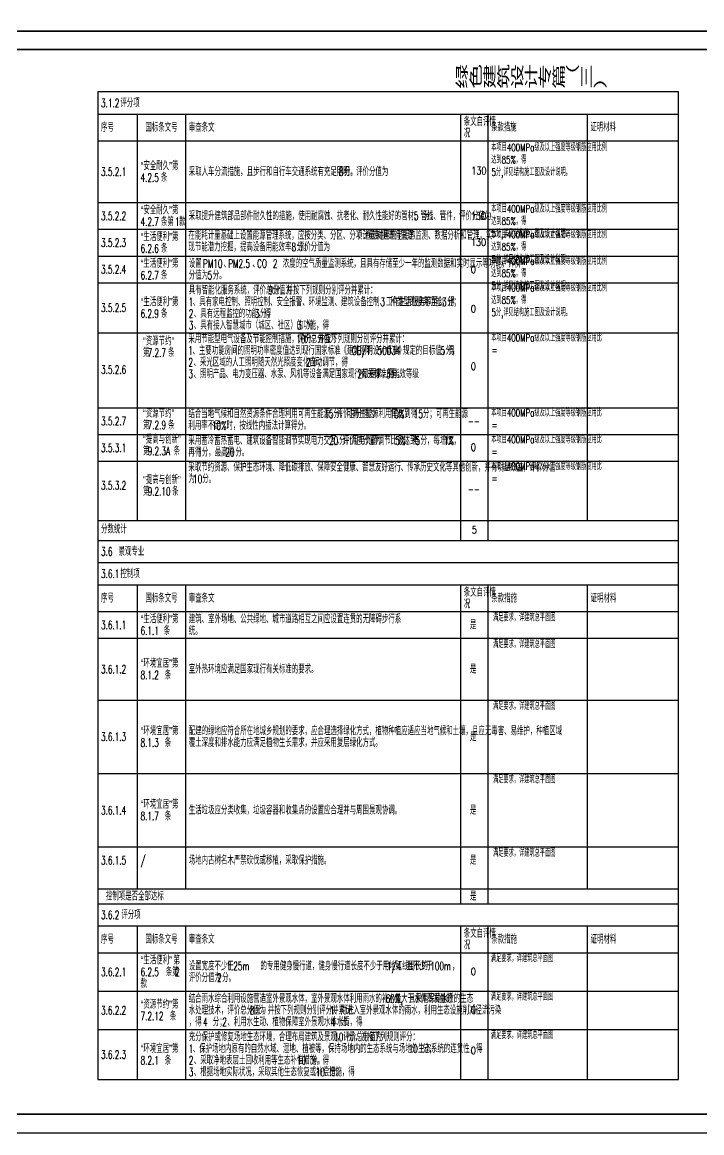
# Model space of a CAD drawing. Extents: x 12902 to 139002, y 7705 to 185905.
# Drawn here: x 51263 to 87924, y 7705 to 67580 of the extents above; entities that cross this region are included whole.
import ezdxf

# ---------------------------------------------------------------- set-up
doc = ezdxf.new("R2010")
doc.units = 0
doc.header["$LTSCALE"] = 1000
for name, color, linetype in [('A-Tab(建筑表格)', 7, 'Continuous'), ('A-Text(建筑文字)', 33, 'Continuous'), ('C-Sheet(通用-图框)', 4, 'Continuous'), ('PUB_TITLE', 4, 'Continuous')]:
    doc.layers.add(name, color=color, linetype=linetype)
doc.styles.add('_TCH_DIM', font='@swi_gbxwxtr.shx', dxfattribs={"width": 0.7, "bigfont": '@swi_gbhzfs.shx'})
doc.styles.add('LJ_TXT', font='SIMPLEX', dxfattribs={"width": 0.8, "bigfont": 'GBCBIG'})

# ---------------------------------------------------------------- blocks, each defined once
blk = doc.blocks.new('AutoBlock_20250323_183', base_point=(75467, 55518))
at = {"color": 1, "style": 'LJ_TXT', "width": 0.8}
blk.add_attdef('3.5.2.3', (75467, 55518), '', height=400, dxfattribs=at)
blk = doc.blocks.new('AutoBlock_20250323_184', base_point=(76580, 55935))
at = {"color": 1, "style": 'LJ_TXT', "width": 0.7}
for tag, p in [('3.5.2.3措施_001', (76565, 55935)), ('3.5.2.3措施_002', (76565, 55268)), ('3.5.2.3措施_003', (76580, 54601))]:
    blk.add_attdef(tag, p, '', height=400, dxfattribs=at)
blk = doc.blocks.new('AutoBlock_20250323_185', base_point=(76580, 54507))
at = {"color": 1, "style": 'LJ_TXT', "width": 0.7}
for tag, p in [('3.5.2.4措施_001', (76565, 54507)), ('3.5.2.4措施_002', (76565, 53840)), ('3.5.2.4措施_003', (76580, 53174))]:
    blk.add_attdef(tag, p, '', height=400, dxfattribs=at)
blk = doc.blocks.new('AutoBlock_20250323_186', base_point=(76580, 53067))
at = {"color": 1, "style": 'LJ_TXT', "width": 0.7}
for tag, p in [('3.5.2.5措施_001', (76565, 53067)), ('3.5.2.5措施_002', (76565, 52400)), ('3.5.2.5措施_003', (76580, 51734))]:
    blk.add_attdef(tag, p, '', height=400, dxfattribs=at)
blk = doc.blocks.new('AutoBlock_20250323_187', base_point=(75514, 40014))
at = {"color": 1, "style": 'LJ_TXT', "width": 0.8}
blk.add_attdef('电气总分', (75514, 40014), '', height=400, dxfattribs=at)
blk = doc.blocks.new('AutoBlock_20250323_188', base_point=(75467, 54047))
at = {"color": 1, "style": 'LJ_TXT', "width": 0.8}
blk.add_attdef('3.5.2.4', (75467, 54047), '', height=400, dxfattribs=at)
blk = doc.blocks.new('AutoBlock_20250323_189', base_point=(75467, 51926))
at = {"color": 1, "style": 'LJ_TXT', "width": 0.8}
blk.add_attdef('3.5.2.5', (75467, 51926), '', height=400, dxfattribs=at)
blk = doc.blocks.new('AutoBlock_20250323_190', base_point=(75467, 48828))
at = {"color": 1, "style": 'LJ_TXT', "width": 0.8}
blk.add_attdef('3.5.2.6', (75467, 48828), '', height=400, dxfattribs=at)
blk = doc.blocks.new('AutoBlock_20250323_191', base_point=(76580, 50367))
at = {"color": 1, "style": 'LJ_TXT', "width": 0.7}
for tag, p in [('3.5.2.6措施_001', (76565, 50367)), ('3.5.2.6措施_002', (76580, 49700))]:
    blk.add_attdef(tag, p, '', height=400, dxfattribs=at)
blk = doc.blocks.new('AutoBlock_20250323_192', base_point=(76580, 46325))
at = {"color": 1, "style": 'LJ_TXT', "width": 0.7}
for tag, p in [('3.5.2.7措施_001', (76565, 46325)), ('3.5.2.7措施_002', (76580, 45659))]:
    blk.add_attdef(tag, p, '', height=400, dxfattribs=at)
blk = doc.blocks.new('AutoBlock_20250323_193', base_point=(76580, 44885))
at = {"color": 1, "style": 'LJ_TXT', "width": 0.7}
for tag, p in [('3.5.3.1措施_001', (76565, 44885)), ('3.5.3.1措施_002', (76580, 44219))]:
    blk.add_attdef(tag, p, '', height=400, dxfattribs=at)
blk = doc.blocks.new('AutoBlock_20250323_194', base_point=(75467, 44462))
at = {"color": 1, "style": 'LJ_TXT', "width": 0.8}
blk.add_attdef('3.5.3.1', (75467, 44462), '', height=400, dxfattribs=at)
blk = doc.blocks.new('AutoBlock_20250323_195', base_point=(76580, 43445))
at = {"color": 1, "style": 'LJ_TXT', "width": 0.7}
for tag, p in [('3.5.3.2措施_001', (76565, 43445)), ('3.5.3.2措施_002', (76580, 42779))]:
    blk.add_attdef(tag, p, '', height=400, dxfattribs=at)
blk = doc.blocks.new('AutoBlock_20250323_196', base_point=(76673, 35283))
at = {"color": 1, "style": 'LJ_TXT', "width": 0.7}
blk.add_attdef('3.6.1.1措施_001', (76664, 35283), '', height=400, dxfattribs=at)
blk = doc.blocks.new('AutoBlock_20250323_197', base_point=(76673, 33843))
at = {"color": 1, "style": 'LJ_TXT', "width": 0.7}
blk.add_attdef('3.6.1.2措施_001', (76664, 33843), '', height=400, dxfattribs=at)
blk = doc.blocks.new('AutoBlock_20250323_198', base_point=(76673, 30513))
at = {"color": 1, "style": 'LJ_TXT', "width": 0.7}
blk.add_attdef('3.6.1.3措施_001', (76664, 30513), '', height=400, dxfattribs=at)
blk = doc.blocks.new('AutoBlock_20250323_199', base_point=(76673, 26553))
at = {"color": 1, "style": 'LJ_TXT', "width": 0.7}
blk.add_attdef('3.6.1.4措施_001', (76664, 26553), '', height=400, dxfattribs=at)
blk = doc.blocks.new('AutoBlock_20250323_200', base_point=(76673, 22593))
at = {"color": 1, "style": 'LJ_TXT', "width": 0.7}
blk.add_attdef('3.6.1.5措施_001', (76664, 22593), '', height=400, dxfattribs=at)
blk = doc.blocks.new('AutoBlock_20250323_220', base_point=(75487, 59377))
at = {"color": 1, "style": 'LJ_TXT', "width": 0.8}
blk.add_attdef('3.5.2.1', (75487, 59377), '', height=400, dxfattribs=at)
blk = doc.blocks.new('AutoBlock_20250323_221', base_point=(75467, 56935))
at = {"color": 1, "style": 'LJ_TXT', "width": 0.8}
blk.add_attdef('3.5.2.2', (75467, 56935), '', height=400, dxfattribs=at)
blk = doc.blocks.new('AutoBlock_20250323_222', base_point=(76580, 57320))
at = {"color": 1, "style": 'LJ_TXT', "width": 0.7}
for tag, p in [('3.5.2.2措施_001', (76565, 57320)), ('3.5.2.2措施_002', (76565, 56653)), ('3.5.2.2措施_003', (76580, 55987))]:
    blk.add_attdef(tag, p, '', height=400, dxfattribs=at)
blk = doc.blocks.new('AutoBlock_20250323_223', base_point=(76580, 60631))
at = {"color": 1, "style": 'LJ_TXT', "width": 0.7}
for tag, p in [('3.5.2.1措施_001', (76565, 60631)), ('3.5.2.1措施_002', (76565, 59965)), ('3.5.2.1措施_003', (76580, 59298))]:
    blk.add_attdef(tag, p, '', height=400, dxfattribs=at)
blk = doc.blocks.new('AutoBlock_20250323_224', base_point=(75467, 16195))
at = {"color": 1, "style": 'LJ_TXT', "width": 0.8}
blk.add_attdef('3.6.2.1', (75467, 16195), '', height=400, dxfattribs=at)
blk = doc.blocks.new('AutoBlock_20250323_225', base_point=(75467, 14125))
at = {"color": 1, "style": 'LJ_TXT', "width": 0.8}
blk.add_attdef('3.6.2.2', (75467, 14125), '', height=400, dxfattribs=at)
blk = doc.blocks.new('AutoBlock_20250323_226', base_point=(75467, 11935))
at = {"color": 1, "style": 'LJ_TXT', "width": 0.8}
blk.add_attdef('3.6.2.3', (75467, 11935), '', height=400, dxfattribs=at)
blk = doc.blocks.new('AutoBlock_20250323_227', base_point=(76553, 16911))
at = {"color": 1, "style": 'LJ_TXT', "width": 0.7}
blk.add_attdef('3.6.2.1措施_001', (76544, 16911), '', height=400, dxfattribs=at)
blk = doc.blocks.new('AutoBlock_20250323_228', base_point=(76553, 14841))
at = {"color": 1, "style": 'LJ_TXT', "width": 0.7}
blk.add_attdef('3.6.2.2措施_001', (76544, 14841), '', height=400, dxfattribs=at)
blk = doc.blocks.new('AutoBlock_20250323_229', base_point=(76553, 12771))
at = {"color": 1, "style": 'LJ_TXT', "width": 0.7}
blk.add_attdef('3.6.2.3措施_001', (76544, 12771), '', height=400, dxfattribs=at)

msp = doc.modelspace()

# ---------------------------------------------------------------- linework, layer by layer
at = {"layer": 'A-Tab(建筑表格)'}
msp.add_lwpolyline([(55336, 10574), (86663, 10574), (86663, 63824), (55336, 63824)], close=True, dxfattribs=at)
for points in [[(55336, 62624), (86663, 62624)], [(57469, 62624), (57469, 40719)], [(60069, 62624), (60069, 40719)], [(74903, 62624), (74903, 39644)], [(76385, 62624), (76385, 39644)], [(81745, 62624), (81745, 40719)], [(55336, 61184), (86663, 61184)], [(55336, 57854), (86663, 57854)], [(55336, 56414), (86663, 56414)], [(55336, 54974), (86663, 54974)], [(55336, 53534), (86663, 53534)], [(55336, 50834), (86663, 50834)], [(55336, 46792), (86663, 46792)], [(55336, 45352), (86663, 45352)], [(55336, 43912), (86663, 43912)], [(55336, 40719), (86663, 40719)], [(55336, 39644), (86663, 39644)], [(55336, 38444), (86663, 38444)], [(55336, 37244), (86663, 37244)], [(57469, 37244), (57469, 20864)], [(60069, 37244), (60069, 20864)], [(74903, 37244), (74903, 20054)], [(76385, 37244), (76385, 20054)], [(81745, 37244), (81745, 20864)], [(55336, 35804), (86663, 35804)], [(55336, 34364), (86663, 34364)], [(55336, 31034), (86663, 31034)], [(55336, 27074), (86663, 27074)], [(55336, 23114), (86663, 23114)], [(55336, 20864), (86663, 20864)], [(55336, 20054), (86663, 20054)], [(55336, 18854), (86663, 18854)], [(57469, 18854), (57469, 10574)], [(60069, 18854), (60069, 10574)], [(74903, 18854), (74903, 10574)], [(76385, 18854), (76385, 10574)], [(81745, 18854), (81745, 10574)], [(55336, 17414), (86663, 17414)], [(55336, 15344), (86663, 15344)], [(55336, 13274), (86663, 13274)]]:
    msp.add_lwpolyline(points, dxfattribs=at)
at = {"layer": 'C-Sheet(通用-图框)'}
msp.add_lwpolyline([(12902, 7705), (139002, 7705), (139002, 67105), (12902, 67105)], close=True, dxfattribs=at)
at = {"layer": 'C-Sheet(通用-图框)', "const_width": 100}
msp.add_lwpolyline([(15402, 8705), (138002, 8705), (138002, 66105), (15402, 66105)], close=True, dxfattribs=at)
at = {"layer": 'PUB_TITLE'}
msp.add_lwpolyline([(12902, 67105), (139002, 67105), (139002, 126505), (12902, 126505)], close=True, dxfattribs=at)

# ---------------------------------------------------------------- block references
at = {"color": 1}
for name, p, values in [('AutoBlock_20250323_223', (76580, 60631), {'3.5.2.1措施_001': '本项目400MPa级及以上强度等级钢筋应用比例', '3.5.2.1措施_002': '达到85%%%，得', '3.5.2.1措施_003': '5分,详见结构施工图及设计说明。'}), ('AutoBlock_20250323_220', (75487, 59377), {'3.5.2.1': '130'}), ('AutoBlock_20250323_222', (76580, 57320), {'3.5.2.2措施_001': '本项目400MPa级及以上强度等级钢筋应用比例', '3.5.2.2措施_002': '达到85%%%，得', '3.5.2.2措施_003': '5分,详见结构施工图及设计说明。'}), ('AutoBlock_20250323_221', (75467, 56935), {'3.5.2.2': '130'}), ('AutoBlock_20250323_184', (76580, 55935), {'3.5.2.3措施_001': '本项目400MPa级及以上强度等级钢筋应用比例', '3.5.2.3措施_002': '达到85%%%，得', '3.5.2.3措施_003': '5分,详见结构施工图及设计说明。'}), ('AutoBlock_20250323_183', (75467, 55518), {'3.5.2.3': '130'}), ('AutoBlock_20250323_185', (76580, 54507), {'3.5.2.4措施_001': '本项目400MPa级及以上强度等级钢筋应用比例', '3.5.2.4措施_002': '达到85%%%，得', '3.5.2.4措施_003': '5分,详见结构施工图及设计说明。'}), ('AutoBlock_20250323_188', (75467, 54047), {'3.5.2.4': '0'}), ('AutoBlock_20250323_186', (76580, 53067), {'3.5.2.5措施_001': '本项目400MPa级及以上强度等级钢筋应用比例', '3.5.2.5措施_002': '达到85%%%，得', '3.5.2.5措施_003': '5分,详见结构施工图及设计说明。'}), ('AutoBlock_20250323_189', (75467, 51926), {'3.5.2.5': '0'}), ('AutoBlock_20250323_191', (76580, 50367), {'3.5.2.6措施_001': '本项目400MPa级及以上强度等级钢筋应用比', '3.5.2.6措施_002': '='}), ('AutoBlock_20250323_190', (75467, 48828), {'3.5.2.6': '0'}), ('AutoBlock_20250323_192', (76580, 46325), {'3.5.2.7措施_001': '本项目400MPa级及以上强度等级钢筋应用比', '3.5.2.7措施_002': '='}), ('AutoBlock_20250323_193', (76580, 44885), {'3.5.3.1措施_001': '本项目400MPa级及以上强度等级钢筋应用比', '3.5.3.1措施_002': '='}), ('AutoBlock_20250323_194', (75467, 44462), {'3.5.3.1': '0'}), ('AutoBlock_20250323_195', (76580, 43445), {'3.5.3.2措施_001': '本项目400MPa级及以上强度等级钢筋应用比', '3.5.3.2措施_002': '='}), ('AutoBlock_20250323_187', (75514, 40014), {'电气总分': '5'}), ('AutoBlock_20250323_196', (76673, 35283), {'3.6.1.1措施_001': '满足要求，详建筑总平面图'}), ('AutoBlock_20250323_197', (76673, 33843), {'3.6.1.2措施_001': '满足要求，详建筑总平面图'}), ('AutoBlock_20250323_198', (76673, 30513), {'3.6.1.3措施_001': '满足要求，详建筑总平面图'}), ('AutoBlock_20250323_199', (76673, 26553), {'3.6.1.4措施_001': '满足要求，详建筑总平面图'}), ('AutoBlock_20250323_200', (76673, 22593), {'3.6.1.5措施_001': '满足要求，详建筑总平面图'}), ('AutoBlock_20250323_227', (76553, 16911), {'3.6.2.1措施_001': '满足要求，详建筑总平面图'}), ('AutoBlock_20250323_224', (75467, 16195), {'3.6.2.1': '0'}), ('AutoBlock_20250323_228', (76553, 14841), {'3.6.2.2措施_001': '满足要求，详建筑总平面图'}), ('AutoBlock_20250323_225', (75467, 14125), {'3.6.2.2': '0'}), ('AutoBlock_20250323_229', (76553, 12771), {'3.6.2.3措施_001': '满足要求，详建筑总平面图'}), ('AutoBlock_20250323_226', (75467, 11935), {'3.6.2.3': '0'})]:
    msp.add_blockref(name, p, dxfattribs=at).add_auto_attribs(values)

# ---------------------------------------------------------------- texts
at = {"layer": 'A-Tab(建筑表格)', "style": 'LJ_TXT'}
for s, height, width, p in [('评分项', 434, 0.8, (56559, 62999)), ('3.1.2', 450, 0.64, (55516, 62999)), ('条文自评情', 434, 0.8, (75083, 61994)), ('序号', 434, 0.8, (55516, 61679)), ('国标条文号', 434, 0.8, (57910, 61679)), ('审查条文', 434, 0.8, (60249, 61679)), ('况', 434, 0.8, (75083, 61364)), ('条款措施', 427.1, 0.8, (76562, 61694)), ('证明材料', 427.1, 0.8, (81922, 61694)), ('“安全耐久”第', 434, 0.8, (57649, 59609)), ('3.5.2.1', 450, 0.64, (55516, 59294)), ('4.2.5', 450, 0.64, (57649, 58979)), ('条', 434, 0.8, (58747, 58979)), ('采取人车分流措施，且步行和自行车交通系统有充足照明，评价分值为', 434.04, 0.8, (60249, 59294)), ('8', 450, 0.64, (68346, 59294)), ('分。', 434, 0.8, (68620, 59294)), ('“安全耐久”第', 434, 0.8, (57649, 57224)), ('3.5.2.2', 450, 0.64, (55516, 56909)), ('4.2.7', 450, 0.64, (57649, 56594)), ('条第', 434, 0.8, (58747, 56594)), ('1', 450, 0.64, (59513, 56594)), ('款', 434, 0.8, (59732, 56594)), ('采取提升建筑部品部件耐久性的措施，使用耐腐蚀、抗老化、耐久性能好的管材、管线、管件，评价分值为', 434.04, 0.8, (60249, 56909)), ('5', 450, 0.64, (72390, 56909)), ('分。', 434, 0.8, (72925, 56909)), ('3.5.2.3', 450, 0.64, (55516, 55469)), ('“生活便利”第', 434, 0.8, (57649, 55784)), ('6.2.6', 450, 0.64, (57649, 55154)), ('条', 434, 0.8, (58747, 55154)), ('“生活便利”第', 434, 0.8, (57649, 54344)), ('设置', 434, 0.8, (60249, 54344)), ('PM10', 450, 0.64, (61016, 54344)), ('、', 434, 0.8, (62126, 54344)), ('PM2.5', 450, 0.64, (62379, 54344)), ('、', 434, 0.8, (63682, 54344)), ('CO', 450, 0.64, (63935, 54344)), ('2', 450, 0.64, (64785, 54344)), ('浓度的空气质量监测系统，且具有存储至少一年的监测数据和实时显示等功能，评价', 434.04, 0.8, (65320, 54344)), ('3.5.2.4', 450, 0.64, (55516, 54029)), ('6.2.7', 450, 0.64, (57649, 53714)), ('条', 434, 0.8, (58747, 53714)), ('分值为', 434, 0.8, (60249, 53714)), ('5', 450, 0.64, (61268, 53714)), ('分。', 434, 0.8, (61543, 53714)), ('具有智能化服务系统，评价总分值为', 434.04, 0.8, (60249, 52904)), ('9', 450, 0.64, (64554, 52904)), ('分，并按下列规则分别评分并累计：', 434.04, 0.8, (64829, 52904)), ('“生活便利”第', 434, 0.8, (57649, 52274)), ('1', 450, 0.64, (60249, 52274)), ('、具有家电控制、照明控制、安全报警、环境监测、建筑设备控制、工作生活服务等至少', 434.04, 0.8, (60469, 52274)), ('3', 450, 0.64, (70587, 52274)), ('种类型的服务功能，得', 434, 0.8, (71122, 52274)), ('3', 450, 0.64, (73910, 52274)), ('分；', 434, 0.8, (74185, 52274)), ('3.5.2.5', 450, 0.64, (55516, 51959)), ('6.2.9', 450, 0.64, (57649, 51644)), ('条', 434, 0.8, (58747, 51644)), ('2', 450, 0.64, (60249, 51644)), ('、具有远程监控的功能，得', 434.04, 0.8, (60524, 51644)), ('3', 450, 0.64, (63818, 51644)), ('分；', 434, 0.8, (64092, 51644)), ('、具有接入智慧城市（城区、社区）的功能，得', 434.04, 0.8, (60524, 51014)), ('3', 450, 0.64, (60249, 51014)), ('3', 450, 0.64, (66092, 51014)), ('分', 434, 0.8, (66627, 51014)), ('3.5.2.6', 450, 0.64, (55516, 48626)), ('3.5.2.7', 450, 0.64, (55516, 45847)), ('--', 450, 0.64, (75303, 45847)), ('3.5.3.1', 450, 0.64, (55516, 44407)), ('3.5.3.2', 450, 0.64, (55516, 42382)), ('--', 450, 0.64, (75303, 42178)), ('分数统计', 434, 0.8, (55516, 40019)), ('3.6', 450, 0.64, (55516, 38819)), ('景观专业', 434, 0.8, (56463, 38819)), ('3.6.1', 450, 0.64, (55516, 37619)), ('控制项', 434, 0.8, (56559, 37619)), ('序号', 434, 0.8, (55516, 36299)), ('国标条文号', 434, 0.8, (57910, 36299)), ('审查条文', 434, 0.8, (60249, 36299)), ('条文自评情', 434, 0.8, (75083, 36614)), ('条款措施', 434, 0.8, (76565, 36299)), ('证明材料', 434, 0.8, (81925, 36299)), ('况', 434, 0.8, (75083, 35984)), ('“生活便利”第', 434, 0.8, (57649, 35174)), ('建筑、室外场地、公共绿地、城市道路相互之间应设置连贯的无障碍步行系', 434.04, 0.8, (60249, 35174)), ('3.6.1.1', 450, 0.64, (55516, 34859)), ('6.1.1', 450, 0.64, (57649, 34544)), ('条', 434, 0.8, (58897, 34544)), ('统。', 434, 0.8, (60249, 34544)), ('是', 434, 0.8, (75414, 34859)), ('“环境宜居”第', 434, 0.8, (57649, 32789)), ('室外热环境应满足国家现行有关标准的要求。', 434.04, 0.8, (60249, 32474)), ('是', 434, 0.8, (75414, 32474)), ('3.6.1.2', 450, 0.64, (55516, 32474)), ('8.1.2', 450, 0.64, (57649, 32159)), ('条', 434, 0.8, (58952, 32159)), ('“环境宜居”第', 434, 0.8, (57649, 29144)), ('配建的绿地应符合所在地城乡规划的要求，应合理选择绿化方式，植物种植应适应当地气候和土壤，且应无毒害、易维护，种植区域', 434.04, 0.8, (60249, 29144)), ('3.6.1.3', 450, 0.64, (55516, 28829)), ('8.1.3', 450, 0.64, (57649, 28514)), ('条', 434, 0.8, (58952, 28514)), ('覆土深度和排水能力应满足植物生长需求，并应采用复层绿化方式。', 434.04, 0.8, (60249, 28514)), ('是', 434, 0.8, (75414, 28829)), ('3.6.1.4', 450, 0.64, (55516, 24869)), ('“环境宜居”第', 434, 0.8, (57649, 25184)), ('生活垃圾应分类收集，垃圾容器和收集点的设置应合理并与周围景观协调。', 434.04, 0.8, (60249, 24869)), ('是', 434, 0.8, (75414, 24869)), ('8.1.7', 450, 0.64, (57649, 24554)), ('条', 434, 0.8, (58952, 24554)), ('3.6.1.5', 450, 0.64, (55516, 22169)), ('/', 450, 0.64, (57649, 22169)), ('场地内古树名木严禁砍伐或移植，采取保护措施。', 434.04, 0.8, (60249, 22169)), ('是', 434, 0.8, (75414, 22169)), ('控制项是否全部达标', 434, 0.8, (55777, 20234)), ('是', 434, 0.8, (75414, 20234)), ('3.6.2', 450, 0.64, (55516, 19229)), ('评分项', 434, 0.8, (56613, 19229)), ('条文自评情', 434, 0.8, (75083, 18224)), ('序号', 434, 0.8, (55516, 17909)), ('国标条文号', 434, 0.8, (57910, 17909)), ('审查条文', 434, 0.8, (60249, 17909)), ('况', 434, 0.8, (75083, 17594)), ('条款措施', 434, 0.8, (76565, 17909)), ('证明材料', 434, 0.8, (81925, 17909)), ('“生活便利”', 434, 0.8, (57649, 16784)), ('第', 434, 0.8, (59427, 16784)), ('设置宽度不少于', 434, 0.8, (60249, 16469)), ('1.25m', 450, 0.64, (62279, 16469)), ('的专用健身慢行道，健身慢行道长度不少于用地红线周长的', 434.04, 0.8, (64117, 16469)), ('1/4', 450, 0.64, (70950, 16469)), ('且不少于', 434, 0.8, (72006, 16469)), ('100m', 450, 0.64, (73277, 16469)), ('3.6.2.1', 450, 0.64, (55516, 16154)), ('6.2.5', 450, 0.64, (57649, 16154)), ('条第', 434, 0.8, (59007, 16154)), ('2', 450, 0.64, (59513, 16154)), ('评价分值为', 434, 0.8, (60249, 15839)), ('2', 450, 0.64, (61774, 15839)), ('分。', 434, 0.8, (62048, 15839)), ('，', 434, 0.8, (74457, 16469)), ('款', 434, 0.8, (57649, 15524)), ('结合雨水综合利用设施营造室外景观水体，室外景观水体利用雨水的补水量大于水体蒸发量的', 434.04, 0.8, (60249, 14714)), ('60%,', 450, 0.64, (70873, 14714)), ('且采用保障水质的生态', 434, 0.8, (72121, 14714)), ('3.6.2.2', 450, 0.64, (55516, 14084)), ('“资源节约”第', 434, 0.8, (57649, 14399)), ('水处理技术，评价总分值为', 434.04, 0.8, (60249, 14084)), ('8', 450, 0.64, (63543, 14084)), ('分，并按下列规则分别评分并累计：', 434.04, 0.8, (63818, 14084)), ('1', 450, 0.64, (67862, 14084)), ('、对进入室外景观水体的雨水，利用生态设施削减径流污染', 434.04, 0.8, (68081, 14084)), ('7.2.12', 450, 0.64, (57649, 13769)), ('条', 434, 0.8, (59227, 13769)), ('，得', 434, 0.8, (60249, 13454)), ('4', 450, 0.64, (61016, 13454)), ('分；', 434, 0.8, (61550, 13454)), ('2', 450, 0.64, (62056, 13454)), ('、利用水生动、植物保障室外景观水体水质，得', 434.04, 0.8, (62330, 13454)), ('4', 450, 0.64, (67899, 13454)), ('分。', 434, 0.8, (68434, 13454)), ('充分保护或修复场地生态环境，合理布局建筑及景观，评价总分值为', 434.04, 0.8, (60249, 12644)), ('10', 450, 0.64, (68093, 12644)), ('分，并按下列规则评分：', 434.04, 0.8, (68847, 12644)), ('3.6.2.3', 450, 0.64, (55516, 11699)), ('“环境宜居”第', 434, 0.8, (57649, 12014)), ('1', 450, 0.64, (60249, 12014)), ('、保护场地内原有的自然水域、湿地、植被等，保持场地内的生态系统与场地外生态系统的连贯性，得', 434.04, 0.8, (60469, 12014)), ('10', 450, 0.64, (72104, 12014)), ('分；', 434, 0.8, (72858, 12014)), ('8.2.1', 450, 0.64, (57649, 11384)), ('条', 434, 0.8, (58952, 11384)), ('2', 450, 0.64, (60249, 11384)), ('、采取净地表层土回收利用等生态补偿措施，得', 434.04, 0.8, (60524, 11384)), ('10', 450, 0.64, (66092, 11384)), ('分。', 434, 0.8, (66847, 11384)), ('3', 450, 0.64, (60249, 10754)), ('、根据场地实际状况，采取其他生态恢复或补偿措施，得', 434.04, 0.8, (60524, 10754)), ('10', 450, 0.64, (67103, 10754)), ('分。', 434, 0.8, (67858, 10754))]:
    msp.add_text(s, height=height, dxfattribs=dict(at, width=width)).set_placement(p)
at = {"layer": 'A-Text(建筑文字)'}
for s, height, style, width, p in [('绿色建筑设计专篇（三）', 1122.05, '_TCH_DIM', 0.7, (74604, 64037)), ('在能耗计量基础上设置能源管理系统，应按分类、分区、分项计量数据进行管理', 434.04, 'LJ_TXT', 0.8, (60230, 55861)), ('，通过对建筑能耗的监测、数据分析和管理，实', 434.04, 'LJ_TXT', 0.8, (69337, 55861)), ('现节能潜力挖掘，提高设备用能效率。评价分值为', 434.04, 'LJ_TXT', 0.8, (60230, 55231)), ('分。', 434, 'LJ_TXT', 0.8, (66065, 55231)), ('8', 450, 'LJ_TXT', 0.64, (65791, 55231)), ('“资源节约”', 434, 'LJ_TXT', 0.8, (57780, 50164)), ('采用节能型电气设备及节能控制措施，评价总分值为', 434.04, 'LJ_TXT', 0.8, (60230, 50281)), ('10', 450, 'LJ_TXT', 0.64, (66044, 50281)), ('分，并按下列规则分别评分并累计：', 434.04, 'LJ_TXT', 0.8, (66537, 50281)), ('第', 434, 'LJ_TXT', 0.8, (57780, 49534)), ('7.2.7', 450, 'LJ_TXT', 0.64, (58033, 49534)), ('条', 434, 'LJ_TXT', 0.8, (59130, 49534)), ('1', 450, 'LJ_TXT', 0.64, (60230, 49651)), ('、主要功能房间的照明功率密度值达到现行国家标准《建筑照明设计标准》', 434.04, 'LJ_TXT', 0.8, (60449, 49651)), ('GB/T', 450, 'LJ_TXT', 0.64, (69051, 49651)), ('50034', 450, 'LJ_TXT', 0.64, (70436, 49651)), ('规定的目标值，得', 434, 'LJ_TXT', 0.8, (71808, 49651)), ('5', 450, 'LJ_TXT', 0.64, (73830, 49651)), ('分；', 434, 'LJ_TXT', 0.8, (74104, 49651)), ('2', 450, 'LJ_TXT', 0.64, (60230, 49021)), ('、采光区域的人工照明随天然光照度变化自动调节，得', 434.04, 'LJ_TXT', 0.8, (60504, 49021)), ('2', 450, 'LJ_TXT', 0.64, (66571, 49021)), ('分；', 434, 'LJ_TXT', 0.8, (66845, 49021)), ('3', 450, 'LJ_TXT', 0.64, (60230, 48391)), ('、照明产品、电力变压器、水泵、风机等设备满足国家现行有关标准的能效等级', 434.04, 'LJ_TXT', 0.8, (60504, 48391)), ('2', 450, 'LJ_TXT', 0.64, (69351, 48391)), ('级要求，得', 434, 'LJ_TXT', 0.8, (69625, 48391)), ('3', 450, 'LJ_TXT', 0.64, (70889, 48391)), ('分。', 434, 'LJ_TXT', 0.8, (71164, 48391)), ('“资源节约”', 434, 'LJ_TXT', 0.8, (57780, 46269)), ('结合当地气候和自然资源条件合理利用可再生能源，评价总分值为', 434.04, 'LJ_TXT', 0.8, (60230, 46240)), ('分，可再生能源利用率达到', 434.04, 'LJ_TXT', 0.8, (68054, 46240)), ('，得', 434, 'LJ_TXT', 0.8, (71883, 46240)), ('分；可再生能源', 434, 'LJ_TXT', 0.8, (72882, 46240)), ('第', 434, 'LJ_TXT', 0.8, (57780, 45639)), ('条', 434, 'LJ_TXT', 0.8, (59130, 45639)), ('15', 450, 'LJ_TXT', 0.64, (67560, 46240)), ('10%', 450, 'LJ_TXT', 0.64, (71087, 46240)), ('15', 450, 'LJ_TXT', 0.64, (72388, 46240)), ('7.2.9', 450, 'LJ_TXT', 0.64, (58033, 45639)), ('利用率不足', 434, 'LJ_TXT', 0.8, (60230, 45610)), ('10%', 450, 'LJ_TXT', 0.64, (61494, 45610)), ('时，按线性内插法计算得分。', 434.04, 'LJ_TXT', 0.8, (62289, 45610)), ('“提高与创新”', 434, 'LJ_TXT', 0.8, (57780, 44866)), ('采用蓄冷蓄热蓄电、建筑设备智能调节实现电力交互，评价总分值为', 434.04, 'LJ_TXT', 0.8, (60230, 44800)), ('20', 450, 'LJ_TXT', 0.64, (67813, 44800)), ('分，用电负荷调节比例达到', 434.04, 'LJ_TXT', 0.8, (68362, 44800)), ('5%', 450, 'LJ_TXT', 0.64, (71395, 44800)), ('，得', 434, 'LJ_TXT', 0.8, (71971, 44800)), ('5', 450, 'LJ_TXT', 0.64, (72476, 44800)), ('分，每增加', 434, 'LJ_TXT', 0.8, (72751, 44800)), ('1%', 450, 'LJ_TXT', 0.64, (74014, 44800)), ('，', 434, 'LJ_TXT', 0.8, (74536, 44800)), ('第', 434, 'LJ_TXT', 0.8, (57780, 44236)), ('9.2.3A', 450, 'LJ_TXT', 0.64, (58033, 44236)), ('条', 434, 'LJ_TXT', 0.8, (59432, 44236)), ('再得', 434, 'LJ_TXT', 0.8, (60230, 44170)), ('1', 450, 'LJ_TXT', 0.64, (60736, 44170)), ('分，最高得', 434, 'LJ_TXT', 0.8, (60955, 44170)), ('20', 450, 'LJ_TXT', 0.64, (62219, 44170)), ('分。', 434, 'LJ_TXT', 0.8, (62767, 44170)), ('采取节约资源、保护生态环境、降低碳排放、保障安全健康、智慧友好运行、传承历史文化等其他创新，并有明显效益，评价分值', 434.04, 'LJ_TXT', 0.8, (60230, 43360)), ('“提高与创新”', 434, 'LJ_TXT', 0.8, (57780, 42687)), ('为', 434, 'LJ_TXT', 0.8, (60230, 42730)), ('10', 450, 'LJ_TXT', 0.64, (60483, 42730)), ('分。', 434, 'LJ_TXT', 0.8, (60977, 42730)), ('第', 434, 'LJ_TXT', 0.8, (57780, 42057)), ('条', 434, 'LJ_TXT', 0.8, (59349, 42057)), ('9.2.10', 450, 'LJ_TXT', 0.64, (58033, 42057))]:
    msp.add_text(s, height=height, dxfattribs=dict(at, style=style, width=width)).set_placement(p)

doc.saveas('drawing.dxf')
